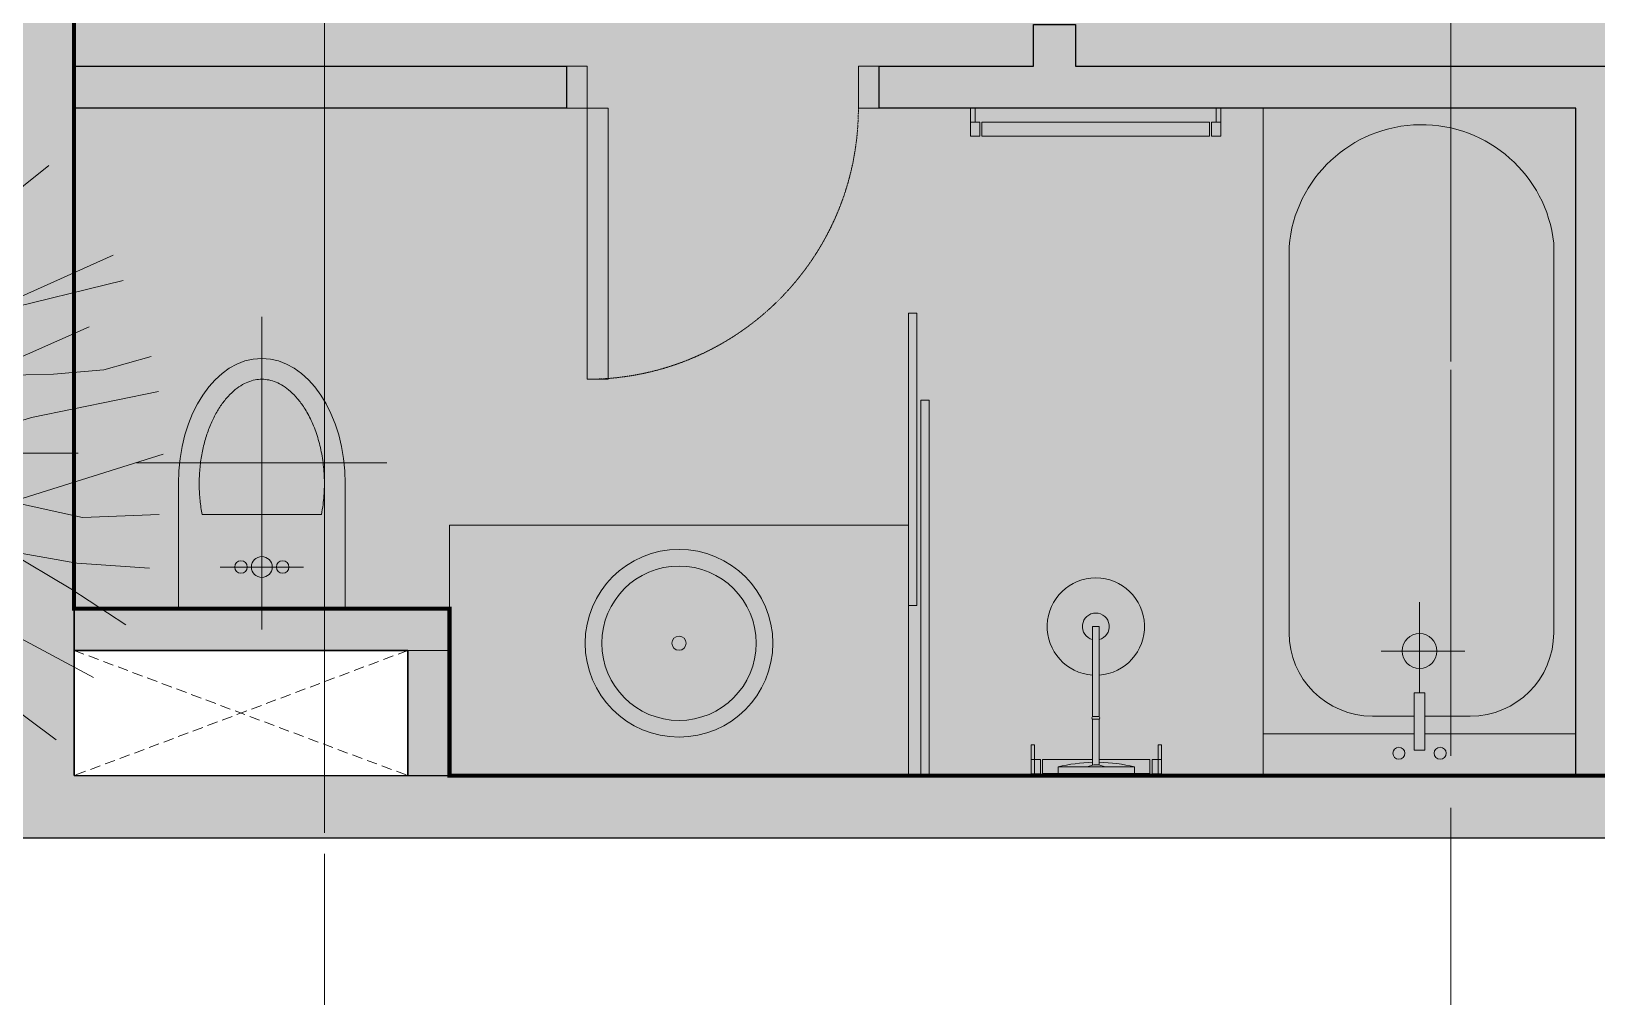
# Model space of a CAD drawing. Header units: millimetres. Extents: x -100356 to 314685, y 446 to 1273965.
# Drawn here: x 45288 to 49040, y 1126934 to 1129247 of the extents above; entities that cross this region are included whole.
import ezdxf
from ezdxf.xclip import XClip

# ---------------------------------------------------------------- set-up
doc = ezdxf.new("R2010")
doc.units = ezdxf.units.MM
doc.header["$XCLIPFRAME"] = 2
for name, pattern in [('CENTER', [2, 1.25, -0.25, 0.25, -0.25]), ('CENTER2', [28.574999999999996, 19.05, -3.174999999999999, 3.174999999999999, -3.174999999999999]), ('Kume - Grid Line', [10.5, 5.999999999999999, -1.25, 2, -1.25]), ('VL2 - tb$0$DASHED2', [0.375, 0.25, -0.125]), ('VL2 - tb$0$HIDDEN', [0.375, 0.25, -0.125])]:
    doc.linetypes.add(name, pattern=pattern)
for name, color, linetype, lineweight in [('@ color hatch', 7, 'Continuous', 13), ('A-_ANOT----_D', 7, 'Continuous', 5), ('A-_LNSP----_E', 7, 'Continuous', 9), ('A.Axis', 251, 'CENTER2', 13), ('A1 - dp$0$FURNITURE', 8, 'Continuous', 5), ('A1 - dp$0$TUONG 2', 2, 'Continuous', 25), ('A3 - dp$0$FURNITURE', 8, 'Continuous', 5), ('Hatch-wall', 251, 'Continuous', 5), ('LGI', 250, 'CENTER', 9), ('net thay', 137, 'Continuous', 15), ('VL2 - tb$0$A.HACH 250', 250, 'Continuous', 5), ('VL2 - tb$0$CUA', 5, 'Continuous', 9), ('VL2 - tb$0$FURNITURE', 8, 'Continuous', 5)]:
    doc.layers.add(name, color=color, linetype=linetype, lineweight=lineweight)
doc.layers.add('@area depoint', color=8, linetype='Continuous', lineweight=35, plot=False)

# ---------------------------------------------------------------- blocks, each defined once
blk = doc.blocks.new('*U213')
for points in [[(0, 100), (50, 100), (50, 0), (0, 0)], [(700, 100), (750, 100), (750, 0), (700, 0)], [(50, 0), (100, 0), (100, -650), (50.00000000000001, -650)]]:
    blk.add_lwpolyline(points, close=True)
at = {"linetype": 'VL2 - tb$0$HIDDEN'}
blk.add_arc((50, 0), 650, 270, 7.016709298534877e-15, dxfattribs=at)
blk = doc.blocks.new('VL2 - tb$0$A$C4168242D')
for points in [[(300.0000201162766, 750.0000037719656), (300.0000201162766, 3.771965566556901e-06)], [(2.011627657338977e-05, 400.0000037719656), (600.0000201162766, 400.0000037719656)], [(100.0000201162766, 350.0000037719656), (100.0000201162766, 50.00000377196557), (500.0000201162766, 50.00000377196557), (500.0000201162766, 350.0000037719656)], [(157.0807895996986, 275.5434867270669), (442.9192506328618, 275.5434867271251)], [(400.0000201162766, 150.0000037719656), (200.0000201162766, 150.0000037719656)]]:
    blk.add_lwpolyline(points)
for centre, radius in [((250.0000201162766, 150.0000037719656), 15), ((300.0000201162766, 150.0000037719656), 25), ((350.0000201162766, 150.0000037719656), 15)]:
    blk.add_circle(centre, radius)
blk.add_ellipse((300.0000201162766, 350.0000037719656), major_axis=(0, 300), ratio=0.6666666666666666, start_param=4.71238898038469, end_param=7.853981633974483)
blk.add_open_spline([(442.9192506328618, 275.5434867271251), (444.4510590256687, 283.42135846155), (445.7425244580591, 291.4294730033143), (448.5769191858635, 313.4566293924508), (449.6286703177029, 327.6489062646942), (450.2066335095515, 356.1180194327535), (449.7328545628188, 370.3944303876124), (447.2794697369609, 398.5900599646702), (445.2998264209673, 412.5088346910052), (439.918355993068, 439.5578986398177), (436.5164580824639, 452.6876547903812), (428.4397531876384, 477.7521967966532), (423.7649021139878, 489.6862528108759), (413.3592425690003, 511.9961925841853), (407.6286139926888, 522.3710056563796), (396.4430827035176, 539.6499297699265), (391.1100955888251, 546.8443262824221), (380.1043636445829, 559.8515476712564), (374.4324381100305, 565.6638064174622), (362.9467978291505, 575.8638141105403), (357.1345239518341, 580.2514437816208), (345.5410264942111, 587.6403380978081), (339.7614641710097, 590.6426564992944), (328.3320825499031, 595.3689902769838), (322.6827746960989, 597.0954785511567), (311.4997304623394, 599.3948770697825), (305.9640102245467, 599.9702257051104), (294.8994408012004, 600.0275454025468), (289.3671065676317, 599.5095938385275), (278.1949355775287, 597.330250136416), (272.5529852041363, 595.6664911185508), (261.1363244926615, 591.0724547459831), (255.3620182348532, 588.1396531271166), (243.771656003948, 580.894110161229), (237.9572430986809, 576.580237038972), (226.4572785552518, 566.5277696662815), (220.7731967293803, 560.7892524322451), (209.7327915265996, 547.9254520335089), (204.3773183272788, 540.8007259117367), (194.1855478621146, 525.2729744441822), (189.3496142675431, 516.8705269528291), (180.363380632909, 498.9478429975352), (176.2131862292008, 489.4280592559662), (168.7337312492309, 469.4674219337394), (165.4044717201759, 459.0268972434569), (159.6699460785749, 437.4460473622967), (157.2646523315998, 426.305966103384), (153.4495194757765, 403.5633864186821), (152.0396548926146, 391.9610828756777), (150.2561348118834, 368.5411044716748), (149.8824663649721, 356.7236008520704), (150.181992988124, 333.1245296592824), (150.8551902636027, 321.3431276871415), (153.2221105265198, 298.1360662156512), (154.9097414871358, 286.7088770202827), (157.0807895997059, 275.5434867270669)], degree=3, knots=[4.428594871176566, 4.428594871176566, 4.428594871176566, 4.428594871176566, 4.521717801991738, 4.521717801991738, 4.681946270422722, 4.681946270422722, 4.842174738853707, 4.842174738853707, 5.002403207284692, 5.002403207284692, 5.162631675715676, 5.162631675715676, 5.322860144146661, 5.322860144146661, 5.483088612577646, 5.483088612577646, 5.615862455912792, 5.615862455912792, 5.748636299247938, 5.748636299247938, 5.881410142583084, 5.881410142583084, 6.01418398591823, 6.01418398591823, 6.146957829253376, 6.146957829253376, 6.279731672588522, 6.279731672588522, 6.412505515923668, 6.412505515923668, 6.545279359258814, 6.545279359258814, 6.67805320259396, 6.67805320259396, 6.810827045929106, 6.810827045929106, 6.943600889264252, 6.943600889264252, 7.076374732599398, 7.076374732599398, 7.209148575934544, 7.209148575934544, 7.341922419269689, 7.341922419269689, 7.474696262604835, 7.474696262604835, 7.607470105939981, 7.607470105939981, 7.740243949275127, 7.740243949275127, 7.873017792610273, 7.873017792610273, 8.00579163594542, 8.00579163594542, 8.137775743182836, 8.137775743182836, 8.137775743182836, 8.137775743182836])
blk = doc.blocks.new('A1 - dp$0$A$C588A0D6B')
for p, q in [((-121.7251131935045, -37.78366544656456), (122.5283977752551, -37.78366544656456)), ((-121.7251131935045, -58.70484054647386), (-121.7251131935045, -37.78366544656456)), ((122.5283977752551, -37.78366544656456), (122.5283977752551, -58.70484054647386)), ((122.5283977752551, -58.70484054647386), (-121.7251131935045, -58.70484054647386)), ((-11.46586165577173, -64.49735840037465), (-11.46586165577173, -211.0898941718042)), ((9.415827855467796, -64.82836886681616), (9.415827855467796, -211.0898941718042)), ((9.415827855467796, -211.0898941718042), (-11.46586165577173, -211.0898941718042)), ((9.415827855467796, -219.6634982507676), (-11.46586165577173, -219.6634982507676)), ((-11.46586165577173, -219.6634982507676), (-11.46586165577173, -507.3952867165208)), ((9.415827855467796, -219.6634982507676), (9.415827855467796, -507.3952867165208)), ((9.415827855467796, -507.3952867165208), (-11.46586165577173, -507.3952867165208))]:
    blk.add_line(p, q)
for points in [[(-177.8687139265239, -36.92510747909546), (-207.6407619630918, -36.92510747909546), (-207.6407619630918, -82.01341933757067), (-177.8687139265239, -82.01341933757067)], [(-207.6407619630918, -36.92510747909546), (-197.0983718046919, -36.92510747909546), (-197.0983718046919, -129.2704258076847), (-207.6407619630918, -129.2704258076847)], [(178.6719985073432, -36.92510747909546), (208.4440465448424, -36.92510747909546), (208.4440465448424, -82.01341933757067), (178.6719985073432, -82.01341933757067)], [(208.4440465448424, -36.92510747909546), (197.9016563855112, -36.92510747909546), (197.9016563855112, -129.2704258076847), (208.4440465448424, -129.2704258076847)]]:
    blk.add_lwpolyline(points, close=True)
blk.add_lwpolyline([(-11.46586165577173, -82.1396761611104), (-171.1410752451047, -82.1396761611104), (-171.1410752451047, -37.78366544656456), (171.9443598249927, -37.78366544656456), (171.9443598249927, -82.1396761611104), (9.415827855467796, -82.1396761611104)])
for centre, radius, start, end in [((0.4016422899439931, 430.9115530773997), 504.6178329296233, 255.9943066316438, 268.6524047929271), ((0, 0), 65.50858893449691, 243.6551848052865, 296.3448151947135), ((0.4016422899439931, 430.9115530773997), 504.6178329296233, 271.0235513243911, 284.0056933683562), ((-8.205132241360843, -215.3766962103546), 5.386002974314049, 127.2582085746535, 232.7417914253465), ((6.15509844198823, -215.3766962103546), 5.386002974314049, 307.2582085746535, 52.74179142534651), ((-1.025016900151968, -507.3952867165208), 155.4941082644509, 93.8500929791058, 86.1499070208942), ((-1.025016900151968, -507.3952867165208), 42.97893407393712, 104.059498057962, 75.94050194203797)]:
    blk.add_arc(centre, radius, start, end)
blk = doc.blocks.new('A1 - dp$0$A$C487079A1')
for points in [[(33.81323180161417, 588.89785186667), (33.81323180161417, 600.0623698802665), (-0.00300209317356348, 600.0623698802665), (-0.00300209317356348, 588.89785186667)], [(67.6294656964019, 577.7333338530734), (67.6294656964019, 600.0623698802665), (33.81323180161417, 600.0623698802665), (33.81323180161417, 577.7333338530734)], [(33.81323180161417, -0.001236500218510628), (33.81323180161417, 11.16328151337802), (-0.00300209317356348, 11.16328151337802), (-0.00300209317356348, -0.001236500218510628)], [(67.62946569453925, 22.32779952697456), (67.62946569453925, -0.001236500218510628), (33.8132317988202, -0.001236500218510628), (33.81323179975152, 22.32779952790588)]]:
    blk.add_lwpolyline(points, close=True)
blk.add_lwpolyline([(33.71853918302804, 147.12993873097), (33.71853918209672, 27.37352853920311), (66.98554721847177, 27.37352853920311), (66.98554722033441, 572.6876048408449), (33.71853918395936, 572.6876048417762), (33.71853918302804, 147.12993873097)])
blk = doc.blocks.new('VL2 - tb$0$A$C722D3D91')
at = {"ltscale": 0.07}
for radius in [225, 185, 17]:
    blk.add_circle((0, 0), radius, dxfattribs=at)
blk = doc.blocks.new('tam nam1500 plus 100')
for p, q in [((-1276.129949007969, 321.7464480256895), (-342.6177901517076, 321.7464480256895)), ((-142.6177901517076, 12.93883816851303), (-142.6177901517076, 121.7464480256895)), ((-298.6503124901792, -91.82371533685364), (-298.6503124901792, 108.5189363074023)), ((-198.5456606487569, -2.328306436538696e-10), (-415.4390729721054, -2.328306436538696e-10)), ((-142.6177901517076, -112.705354558304), (-142.6177901517076, -12.93883816897869)), ((-1267.787894687324, -312.705354558304), (-342.6177901517076, -312.705354558304))]:
    blk.add_line(p, q)
for points in [[(-100, -12.93883816897869), (-100, -375), (-1599.99973665108, -375), (-1599.99973665108, 375), (-100, 375), (-100, 12.93883816851303)], [(-100, -12.93883816897869), (-100, -375), (0, -375), (0, 375), (-100, 375), (-100, 12.93883816851303)]]:
    blk.add_lwpolyline(points)
blk.add_lwpolyline([(-198.5456606487569, 12.93883816851303), (-61.37330858714995, 12.93883816851303), (-61.37330858714995, -12.93883816897869), (-198.5456606487569, -12.93883816897869)], close=True)
for centre, radius in [((-298.6503124901792, -2.328306436538696e-10), 41.7380524259011), ((-53.52982538187644, 49.36408932157792), 14.45520506054163), ((-53.52982538187644, -49.36408932204358), 14.45520506054163)]:
    blk.add_circle(centre, radius)
for centre, radius, start, end in [((-1241.348679434188, 4.923023807583377), 318.7268718613244, 96.26491423273221, 265.2416997032707), ((-342.6177901517076, 121.7464480256895), 200, 0, 90), ((-342.6177901517076, -112.705354558304), 200, 270, 0)]:
    blk.add_arc(centre, radius, start, end)
blk = doc.blocks.new('VL2 - tb')
at = {"layer": '@ color hatch', "ltscale": 0.5}
h = blk.add_hatch(color=181, dxfattribs=at)
h.dxf.hatch_style = 1
h.paths.add_polyline_path([(9100.001540497877, 9624.998991703149), (9100.001540497877, 8324.986865752377), (8999.999637712492, 8324.986525425978), (9000.0041954341, 6500.065177052049), (6400.000052928226, 6500.06517671363), (6400.000052968739, 8324.98686574673), (3100.000106230378, 8324.98686574673), (3100.000106230611, 9624.999367163575), (100.0000754365465, 9624.999135101098), (100.000596036145, 1074.999707108364), (499.9484911726904, 1074.999738705403), (499.9483490223065, 174.995190483809), (11349.99997263454, 174.9932980028098), (11349.99997263454, 574.9932980099111), (11800.00016349636, 574.9953756167088), (12250.00016349618, 574.9954839816783), (12249.99750251259, 9624.998991717934)])
h.paths.add_polyline_path([(8800.199474684661, 6900.06517607026), (6600.199736109935, 6900.06517607026), (6600.000134324422, 6600.065176882839), (8799.999872899149, 6600.065176882839)], flags=17)
h.paths.add_polyline_path([(3300.000106230378, 8524.986865752377), (6400.00005316094, 8524.986865827988), (6400.00005316094, 9825.062676458445), (3300.000106230378, 9825.062676382833)])
at = {"layer": 'Hatch-wall', "ltscale": 0.5}
h = blk.add_hatch(color=256, dxfattribs=at)
h.dxf.hatch_style = 1
h.paths.add_polyline_path([(9499.999306179001, 174.9951588867698), (10120.01588626078, 174.9951588867698)], flags=16)
h.paths.add_polyline_path([(9000.064162335068, 6600.067872642248), (8750.200674940366, 6600.065176882839), (8750.200674940366, 6400.053248359647), (8900.066403349629, 6400.060657408438), (8900.099719039921, 5950.071981137269), (9849.99992144329, 5950.066592331976), (9849.999830258312, 3074.994076127477), (9749.999830258428, 3074.994076127477), (9749.999830258428, 2974.994076127477), (9849.999830258312, 2974.994076127477), (9849.999830258312, 2874.99515888677), (9949.999830258312, 2874.99515888677), (9949.999830258312, 2974.994076127477), (10549.99982985784, 2974.994076127477), (10549.99982985784, 3074.994076128176), (9949.999830258312, 3074.994076127477), (9949.999829871347, 5950.065176069562), (10549.99982985784, 5950.065176069562), (10549.99982985784, 6050.063903522154), (8999.999872931163, 6050.067190937989)], flags=16)
h.paths.add_polyline_path([(6400.000052915188, 6050.067190937989), (6400.000053315423, 2974.994076127477), (8849.999830258428, 2974.994076127477), (8849.999830258428, 3074.994076127477), (6500.00005331554, 3074.994076127477), (6499.993228823296, 6400.065566801059), (6650.193758941896, 6400.065562521049), (6650.193758941896, 6600.065562521049), (6599.993218647258, 6600.06479103223), (6600.000053406344, 9824.999032358872), (6400.000053406577, 9824.999032358872), (6400.000052915188, 8524.986865752377), (6400.000052915188, 8324.986865752377)], flags=17)
h.paths.add_polyline_path([(3100.000106230378, 9624.999367163575), (2700.000075436546, 9624.999367163575), (2700.000075436546, 9824.999171773146), (3300.000106230378, 9824.999171773146), (3300.000106230378, 8524.986865752377), (4000.000052915304, 8524.986865752435), (4000.000052915304, 8324.986865752435), (3200.000101085869, 8324.986865752377), (3200.000101085869, 5625.000498386624), (3100.000106230378, 5625.000498386624)], flags=17)
h.paths.add_polyline_path([(100.0007700452115, 1874.993616260879), (100.0005489764153, 1874.993616261054), (100.0005489764153, 1374.993616261054), (100.0007700452115, 1374.993616260879)], flags=16)
edge = h.paths.add_edge_path()
edge.add_line((12249.99982943246, 9624.998991718516), (12249.99982945551, 6050.06517607026))
edge.add_line((12249.99982945551, 6050.06517607026), (11649.99982985784, 6050.06517607026))
edge.add_line((11649.99982985784, 6050.06517607026), (11649.99982985784, 5950.065176069562))
edge.add_line((11649.99982985784, 5950.065176069562), (12249.99982939911, 5950.065176069562))
edge.add_line((12249.99982939911, 5950.065176069562), (12249.99982991628, 3074.994076128176))
edge.add_line((12249.99982991628, 3074.994076128176), (11649.99982985784, 3074.994076128176))
edge.add_line((11649.99982985784, 3074.994076128176), (11649.99982985784, 2974.994076127477))
edge.add_line((11649.99982985784, 2974.994076127477), (12249.99982945598, 2974.994076127477))
edge.add_line((12249.99982945598, 2974.994076127477), (12249.99982945598, 1874.994076127477))
edge.add_line((12249.99982945598, 1874.994076127477), (11070.01588626078, 1874.994076127827))
edge.add_line((11070.01588626078, 1874.994076127827), (11070.01588626078, 1774.994076127128))
edge.add_line((11070.01588626078, 1774.994076127128), (12249.99999267352, 1774.994076126779))
edge.add_line((12249.99999267352, 1774.994076126779), (12250.00016349636, 174.9951588867698))
edge.add_line((12250.00016349636, 174.9951588867698), (10220.01588626078, 174.9951588867698))
edge.add_line((10220.01588626078, 174.9951588867698), (9399.999306179001, 174.9951588867698))
edge.add_line((9399.999306179001, 174.9951588867698), (8649.999306179001, 174.996141804033))
edge.add_line((8649.999306179001, 174.996141804033), (8649.999306179001, 1774.995158870413))
edge.add_line((8649.999306179001, 1774.995158870413), (10320.01588626078, 1774.995158889855))
edge.add_line((10320.01588626078, 1774.995158889855), (10320.01588626078, 1874.995158887119))
edge.add_line((10320.01588626078, 1874.995158887119), (9949.999830258312, 1874.99515888677))
edge.add_line((9949.999830258312, 1874.99515888677), (9949.999830258312, 1974.99515888677))
edge.add_line((9949.999830258312, 1974.99515888677), (9849.999830258312, 1974.99515888677))
edge.add_line((9849.999830258312, 1974.99515888677), (9849.999830258312, 1874.99515888677))
edge.add_line((9849.999830258312, 1874.99515888677), (7349.999972007237, 1874.99515888677))
edge.add_line((7349.999972007237, 1874.99515888677), (7349.999972007237, 1774.99515888677))
edge.add_line((7349.999972007237, 1774.99515888677), (8549.999306179001, 1774.99515888677))
edge.add_line((8549.999306179001, 1774.99515888677), (8549.999306179001, 174.996141804033))
edge.add_line((8549.999306179001, 174.996141804033), (6500.000053315423, 174.996141804033))
edge.add_line((6500.000053315423, 174.996141804033), (6500.000053315423, 1774.99515888677))
edge.add_line((6500.000053315423, 1774.99515888677), (6599.999972007237, 1774.99515888677))
edge.add_line((6599.999972007237, 1774.99515888677), (6599.999972007237, 1874.99515888677))
edge.add_line((6599.999972007237, 1874.99515888677), (6500.000053315423, 1874.99515888677))
edge.add_line((6500.000053315423, 1874.99515888677), (6400.000053315423, 1874.99515888677))
edge.add_line((6400.000053315423, 1874.99515888677), (6400.000053315423, 174.996141804033))
edge.add_line((6400.000053315423, 174.996141804033), (6300.000053315423, 174.996141804033))
edge.add_line((6300.000053315423, 174.996141804033), (6300.000053315423, 24.9995016133762))
edge.add_line((6300.000053315423, 24.9995016133762), (12449.99983046495, 24.99950162059395))
edge.add_line((12449.99983046495, 24.99950162059395), (12449.99982870213, 9824.999199145997))
edge.add_line((12449.99982870213, 9824.999199145997), (11599.99987290602, 9824.998991711414))
edge.add_line((11599.99987290602, 9824.998991711414), (11599.99987290602, 9624.998808688018))
edge.add_line((11599.99987290602, 9624.998808688018), (12249.99964944855, 9624.998991718516))
edge.add_line((8750.200674940366, 6600.065176882839), (8800.199474674126, 6600.066524762544))
edge.add_line((8800.199474674126, 6600.066524762544), (8799.999872906134, 9824.998991711414))
edge.add_line((8799.999872906134, 9824.998991711414), (9499.999872906017, 9824.998991711414))
edge.add_line((9499.999872906017, 9824.998991711414), (9499.999872906017, 9624.999004078447))
edge.add_line((9499.999872906017, 9624.999004078447), (9100.001540497877, 9624.999004078447))
edge.add_line((9100.001540497877, 9624.999004078447), (9100.001540497877, 8324.986525442277))
edge.add_line((9100.001540497877, 8324.986525442277), (9000.004431456793, 8324.986525442277))
edge.add_line((9000.004431456793, 8324.986525442277), (9000.00928074692, 6900.065515734721))
h.paths.add_polyline_path([(4500.000053315423, 174.9961038297624), (4600.000053315482, 174.9961038297624), (4600.000053315423, 174.9934975972283), (4700.000038546626, 174.9930229427991), (4700.000038546626, 24.99737040087348), (-99.99916103651049, 24.99954906338826), (-99.9999511319329, 9824.999361203809), (600.0000754365465, 9824.999354796542), (600.0000754365465, 9624.999354796542), (100.0000754365465, 9624.999354796542), (100.0003307052539, 6324.999359591107), (2200.000479795737, 6324.999367163575), (2200.00047979597, 6124.999334914843), (2100.000479795737, 6124.999334914843), (2100.000479795737, 6224.999334914843), (100.000342738349, 6224.999367163575), (100.0006495681591, 4624.999367163284), (2100.000649568392, 4624.999367163284), (2100.00047979597, 5374.999334914843), (2200.00047979597, 5374.999334914843), (2200.000649568392, 4624.999367163284), (3100.000270858291, 4624.999367163284), (3100.000101085869, 4725.000498386624), (3200.000270858291, 4725.000498386624), (3200.000270858291, 4524.999367163284), (100.0006523800548, 4524.99930156552), (100.0006523800548, 1974.993616260879), (849.9990864486899, 1974.993616260879), (849.9990864486899, 1874.993616260879), (100.0005489765317, 1874.993580966024), (100.0005489762989, 1274.993580966024), (100.0007381864707, 1274.993616260879), (100.0008268705569, 174.9951588867698), (1699.999241048703, 174.9951588867698), (1700.000023749657, 1874.993616260879), (1599.99908644869, 1874.993616260879), (1599.99908644869, 1974.993616260879), (1800.000053315423, 1974.993616260879), (1800.000053315423, 174.9968201786978), (4500.000053315423, 174.9936162608792)])
h = blk.add_hatch(color=256, dxfattribs=at)
h.dxf.hatch_style = 1
h.paths.add_polyline_path([(12449.99982870213, 9824.999199145997), (11599.99987290602, 9824.998991711414), (11599.99987290602, 9624.998808688018), (12249.99982943246, 9624.998991718574), (12249.99982945551, 6050.06517607026), (11649.99982985784, 6050.06517607026), (11649.99982985784, 5950.065176069562), (12249.99982939911, 5950.065176069562), (12249.99982991628, 3074.994076128176), (11649.99982985784, 3074.994076128176), (11649.99982985784, 2974.994076127477), (12249.99982945598, 2974.994076127477), (12249.99982945598, 1874.994076127477), (11070.01588626078, 1874.994076127827), (11070.01588626078, 1774.994076127128), (12249.99999267352, 1774.994076126779), (12250.00016349636, 174.9951588867698), (10220.01588626078, 174.9951588867698), (9399.999306179001, 174.9951588867698), (8649.999306179001, 174.996141804033), (8649.999306179001, 1774.995158870413), (10320.01588626078, 1774.995158889855), (10320.01588626078, 1874.995158887119), (9949.999830258312, 1874.99515888677), (9949.999830258312, 1974.99515888677), (9849.999830258312, 1974.99515888677), (9849.999830258312, 1874.99515888677), (7349.999972007237, 1874.99515888677), (7349.999972007237, 1774.99515888677), (8549.999306179001, 1774.99515888677), (8549.999306179001, 174.996141804033), (6500.000053315423, 174.996141804033), (6500.000053315423, 1774.99515888677), (6599.999972007237, 1774.99515888677), (6599.999972007237, 1874.99515888677), (6500.000053315423, 1874.99515888677), (6400.000053315423, 1874.99515888677), (6400.000053315423, 174.996141804033), (6000.000053315307, 174.996141804033), (6000.000053315307, 24.9995016133762), (12449.99983046495, 24.99950162059395)])
h.paths.add_polyline_path([(10120.01588626078, 174.9951588867698), (9499.999306179001, 174.9951588867698)], flags=16)
h = blk.add_hatch(color=256, dxfattribs=at)
h.dxf.hatch_style = 1
h.paths.add_polyline_path([(11349.99978177645, 174.9951108428068), (11349.99978177645, 574.9953756167088), (12250.00016349636, 574.9953756167088), (12250.00016349636, 474.995509746368), (11449.99951859028, 474.9953756167088), (11450.00006806647, 174.9951215192559)])
at = {"layer": '@area depoint', "color": 250, "ltscale": 10, "const_width": 10}
blk.add_lwpolyline([(9100.001540497877, 9624.998991703149), (9100.001540497877, 8324.986865752377), (8999.999637712492, 8324.986525425978), (9000.0041954341, 6500.065177052049), (6400.000052928226, 6500.06517671363), (6400.000052968739, 8324.98686574673), (3100.000106230378, 8324.98686574673), (3100.000106230611, 9624.999367163575), (100.0000754365465, 9624.999135101098), (100.000596036145, 1074.999707108364), (499.9484911726904, 1074.999707108364), (499.9483490223065, 174.9951588867698), (700.0003996376181, 174.9951588867698), (700.0003996376181, 174.9951588867698), (11349.99997263454, 174.9932980028098), (11349.99997263454, 574.9932980099111), (11800.00016349636, 574.9953756167088), (11800.00016349636, 574.9953756167088), (12250.00016349618, 574.9954839816783), (12249.99750251259, 9624.998991717934)], close=True, dxfattribs=at)
at = {"layer": 'A1 - dp$0$FURNITURE'}
blk.add_lwpolyline([(11349.99978177645, 174.9951588867698), (11349.99978177645, 774.9951588867698), (10249.99978177645, 774.9951588867698), (10249.99978177645, 774.9951588867698), (10249.99978177645, 174.9951588867698)], close=True, dxfattribs=at)
at = {"layer": 'A1 - dp$0$TUONG 2', "ltscale": 0.5}
for points in [[(12249.99982939911, 5950.065176069562), (12249.99982991628, 3074.994076128176), (11649.99982985784, 3074.994076128176), (11649.99982985784, 2974.994076127477), (12249.99982945598, 2974.994076127477), (12249.99982945598, 1874.994076127477), (11070.01588626078, 1874.994076127827), (11070.01588626078, 1774.994076127128), (12249.99999267352, 1774.994076126779), (12250.00016349636, 174.9951588867698), (10220.01588626078, 174.9951588867698), (10220.01582009572, 174.9935527358903), (9399.999240013945, 174.9935527358903), (9399.999306179001, 174.9951588867698), (8649.999306179001, 174.996141804033), (8649.999306179001, 1774.995158870413), (10320.01588626078, 1774.995158889855), (10320.01588626078, 1874.995158887119), (9949.999830258312, 1874.99515888677), (9949.999830258312, 1974.99515888677), (9849.999830258312, 1974.99515888677), (9849.999830258312, 1874.99515888677), (7349.999972007237, 1874.99515888677)], [(6000.000053315307, 25.00076619605534), (12449.99983046495, 24.99950162059395)], [(12250.00016349636, 174.9953756167088), (12250.00016349636, 574.9953756167088), (11350.00016349636, 574.9953756167088), (11349.99978177645, 174.9951108428068)], [(8649.999306179001, 174.9951588867698), (9399.999306179001, 174.9951588867698)]]:
    blk.add_lwpolyline(points, dxfattribs=at)
for points in [[(11349.99978177645, 174.9951108428068), (11349.99978177645, 574.9953756167088), (12250.00016349636, 574.9953756167088), (12250.00016349636, 474.995509746368), (11449.99951859028, 474.9953756167088), (11450.00006806647, 174.9951215192559)], [(11450.00006806647, 474.9953756167088), (12249.99980583612, 474.9953756167088), (12249.99980583612, 174.9953756166506), (11450.00006806647, 174.9953756166506)]]:
    blk.add_lwpolyline(points, close=True, dxfattribs=at)
at = {"layer": 'A3 - dp$0$FURNITURE', "ltscale": 0.5}
blk.add_lwpolyline([(11349.99978177645, 174.9951108428068), (12249.99980583612, 174.9952069307328), (12249.99980583612, 474.9952549746959), (11349.99978177645, 474.9951588867698)], close=True, dxfattribs=at)
at = {"layer": 'VL2 - tb$0$A.HACH 250', "linetype": 'VL2 - tb$0$DASHED2', "ltscale": 100}
for points in [[(12249.99980583612, 474.9953756237519), (11450.00006806647, 174.9953756166506)], [(11450.00006806647, 474.995169563219), (12249.99980583612, 174.9953756166506)]]:
    blk.add_lwpolyline(points, dxfattribs=at)
at = {"layer": 'VL2 - tb$0$CUA', "elevation": 5.045946181688111e-07}
blk.add_lwpolyline([(10250.0397494291, 1283.103369435878), (10250.0397494291, 583.1123769467231), (10230.0397494291, 583.1123769467231), (10230.0397494291, 1283.103369435878)], close=True, dxfattribs=at)
at = {"layer": 'VL2 - tb$0$CUA'}
blk.add_lwpolyline([(10200.0397494291, 1074.91385885491), (10199.99679261702, 174.9935527358903), (10219.99679261702, 174.9935527358903), (10220.0397494291, 1074.91385885491)], close=True, dxfattribs=at)
at = {"layer": 'VL2 - tb$0$FURNITURE'}
blk.add_lwpolyline([(11649.99982985784, 2974.994076127477), (12249.999306179, 2974.994076127477), (12249.999306179, 1874.994076127477), (11649.99982985784, 1874.994076127477)], close=True, dxfattribs=at)
at = {"layer": 'A1 - dp$0$FURNITURE'}
for name, p, xscale, rotation in [('tam nam1500 plus 100', (9024.999306179001, 174.9951588867698), -1, 90), ('A1 - dp$0$A$C487079A1', (10101.26140445308, 1774.983092001174), -0.9999999999999983, 89.9999303536725), ('VL2 - tb$0$A$C722D3D91', (10799.99978177645, 492.3437331968453), -1, 90)]:
    blk.add_blockref(name, p, dxfattribs=dict(at, xscale=xscale, rotation=rotation))
at = {"layer": 'A1 - dp$0$FURNITURE', "xscale": -1}
blk.add_blockref('VL2 - tb$0$A$C4168242D', (12099.99981392268, 524.9951978205354), dxfattribs=at)
at = {"layer": 'A1 - dp$0$FURNITURE', "extrusion": (-5.650414019218072e-18, 5.27554768536662e-19, -1), "xscale": -0.7499999999999996, "yscale": 0.7499999999999996, "zscale": -0.7499999999999996, "rotation": 179.9999303536723}
blk.add_blockref('A1 - dp$0$A$C588A0D6B', (-9800.122495374526, 151.7558655345347), dxfattribs=at)
at = {"layer": 'VL2 - tb$0$CUA', "xscale": -1}
blk.add_blockref('*U213', (11070.01588626078, 1774.994076127477), dxfattribs=at)
blk = doc.blocks.new('grid tower')
at = {"layer": 'A.Axis', "linetype": 'Kume - Grid Line', "lineweight": 9, "ltscale": 100}
for p, q in [((28649.7983446666, 38386.77397704025), (28649.79834466649, -18372.69118757348)), ((25949.79834466637, -18372.69118757348), (25949.79834466637, 9799.935041541816)), ((48341.18399926648, -1500.06496995769), (-14918.79991812457, -1500.064969957515))]:
    blk.add_line(p, q, dxfattribs=at)
blk = doc.blocks.new('X-GRID')
at = {"layer": 'LGI', "ltscale": 1500}
for p, q in [((-13749.99999999977, 49486.83894699792), (-13749.99999999988, -7272.626217615829)), ((-16450, -7272.626217615829), (-16450, 20900.00001149945)), ((5008.778208642092, 9599.999999999978), (-57318.59826279094, 9600.000000000144))]:
    blk.add_line(p, q, dxfattribs=at)
blk = doc.blocks.new('f23 grid column')
at = {"rotation": 180}
blk.add_blockref('X-GRID', (-36705.0097984586, 11038.47167832364, -2.200699189112951e-06), dxfattribs=at)
blk = doc.blocks.new('110_植栽_中_高木 - 落葉1_φ4000_H5500-1445069-IDEA-4th Storey - Detail')
at = {"color": 139}
for p, q in [((-305.9823082759976, 1976.467862185324), (-180.7300701140193, 1367.584047282347)), ((224.3444087506505, 1271.989784197533), (-5.024473547935486, 2000.006284463801)), ((298.361235499382, 1613.364448597305), (285.0053920748178, 1979.601553272223)), ((-472.3833775519161, 1941.199493805179), (-408.4149558542995, 1714.849030846497)), ((518.1939491034718, 1585.750262425165), (540.9555240870686, 1934.037540279562)), ((-670.4398627280025, 1128.675911665079), (-837.7422901390819, 1807.726393850171)), ((640.9155051709386, 1556.773319429369), (813.1387722492218, 1820.02837959968)), ((-667.1264414931647, 1110.7801860295), (-958.0581679343013, 1759.767871280201)), ((-408.4149558542995, 1714.849030846497), (-388.7322772740154, 1473.737182348501)), ((879.2419983148575, 1317.288074884564), (1065.41289567959, 1665.346866565058)), ((-378.8910514115123, 1109.608196430025), (-614.5516459941864, 1644.93996847677)), ((-9.841452479362488, 1257.227945313207), (-9.841452479246072, 1591.832800116739)), ((224.3444087506505, 1271.989784197533), (298.361235499382, 1613.364448597305)), ((458.851465582964, 1251.692142394953), (518.1939491034718, 1585.750262425165)), ((458.851465582964, 1251.692142394953), (640.9155051709386, 1556.773319429485)), ((-1146.513700246694, 1148.973553468008), (-1389.116375565529, 1451.320603289409)), ((-388.7322772740154, 1473.737182348501), (-378.8910514115123, 1109.608196430025)), ((1363.799518465996, 1486.910044963588), (1020.801876902697, 1023.786250739591)), ((-180.7300701140193, 1367.584047282347), (29.52367794525344, 691.3524679344846)), ((-933.7781118154526, 1323.716515256441), (-819.2167762516765, 977.9643459039507)), ((348.0515382289886, 889.6186253511114), (879.2419983148575, 1317.288074884564)), ((879.2419983148575, 1317.288074884564), (624.9232863188954, 696.2730808960041)), ((29.52367794525344, 691.3524679344846), (-9.841452479362488, 1257.227945313207)), ((242.3422285318375, 956.4526446290547), (224.3444087506505, 1271.989784197533)), ((242.3422285318375, 956.4526446289383), (458.851465582964, 1251.692142394953)), ((1602.036249280092, 1226.910912772873), (1073.576743006823, 790.08796256606)), ((-989.0527254343033, 932.4647697778419), (-1146.513700246694, 1148.973553468008)), ((-546.19302546978, 457.6210855334066), (-670.4398627280025, 1128.675911665079)), ((-1482.348481655121, 672.2847526994301), (-1684.951815665932, 1077.4914209001)), ((-1182.188370943069, 861.7301651008893), (-1639.809683084371, 1058.556496944861)), ((-378.8910514115123, 1109.608196430025), (0, 0)), ((-1182.188370942953, 861.7301651008893), (-1319.17535233486, 1007.617680509924)), ((-819.2167762516765, 977.9643459039507), (-743.019583940506, 713.4952262614388)), ((1020.801876902697, 1023.786250739591), (624.9232863188954, 696.2730808960041)), ((-743.019583940506, 713.4952262614388), (-989.0527254343033, 932.4647697778419)), ((29.52367794525344, 691.3524679344846), (242.3422285318375, 956.4526446290547)), ((-743.019583940506, 713.4952262614388), (-1182.188370943069, 861.7301651008893)), ((9.841127851861529, 496.9865918717114), (348.0515382289886, 889.6186253511114)), ((1796.167954056873, 879.676681542187), (1056.991548180697, 580.0629274089588)), ((-1850.213004051009, 759.4486308300402), (-1577.798580765724, 577.8388139770832)), ((1073.576743006823, 790.08796256606), (383.8109844924184, 396.1129701685859)), ((-546.1930254929466, 457.6210855635582), (-743.019583940506, 713.4952262614388)), ((-9.841452479246072, 302.620417208178), (29.52367794525344, 691.3524679344846)), ((624.9232863188954, 696.2730808960041), (383.8109844924184, 396.1129701685859)), ((-1398.697381257894, 529.5860701234778), (-1482.348481655121, 672.2847526994301)), ((1064.092299819109, 582.4828861327842), (1374.093636631966, 607.0859509406146)), ((1374.093636631966, 607.0859509406146), (1887.311337692081, 661.8959871827392)), ((-1570.001263380051, 577.5912872886984), (-1397.904682866763, 528.9194824814331)), ((-1182.188370943069, 347.5215771641815), (-1398.697381257894, 529.5860701234778)), ((383.8109844924184, 396.1129701685859), (1064.092299819109, 582.4828861327842)), ((1854.660355448723, 598.603855076246), (1187.997541427729, 159.1331399901537)), ((-295.2394976615906, 132.8579099982744), (-546.19302546978, 457.6210855334066)), ((-1522.053621053696, 376.0710152747342), (-1182.188370943069, 347.5215771641815)), ((383.8109844924184, 396.1129701685859), (0, 0)), ((-1974.46955415071, 318.6226027156226), (-1450.808549284935, 187.0893754049903)), ((-644.6061913967133, 125.4765372104011), (-1182.188370943069, 347.5215771641815)), ((0, 0), (-9.841452479246072, 302.620417208178)), ((-1450.808549284935, 187.0893754049903), (-1104.362081289291, 100.5647440605098)), ((772.5430352689, 63.96819517272525), (1205.561055898783, 162.3813610948855)), ((1205.561055898783, 162.3813610948855), (1515.562392592663, 167.3019740562886)), ((1515.562392592779, 167.3019740562886), (1938.739187479019, 182.0640396137023)), ((-1999.744347467902, 32.75557967426721), (-1462.213817477226, 119.0018555892166)), ((-1453.446340680006, 120.6552069316385), (-1277.585276153754, 143.8270499592181)), ((-644.6061913967133, 125.4765372104011), (-1244.926412820816, -51.66711611463688)), ((-1104.362081289291, 100.5647440605098), (-944.7665956824785, 36.90462391963229)), ((-295.2394976615906, 132.8579099982744), (-644.6061913967133, 125.4765372104011)), ((0, 0), (-295.2394976615906, 132.8579099982744)), ((1537.764085888863, 78.406571983709), (772.5430352689, 63.96819517272525)), ((-423.1765680311946, -351.8274535147939), (0, 0)), ((0, 0), (-4.920839548110962, -526.510573686217)), ((0, 0), (772.5430352689, 63.96819517272525)), ((305.080270409584, -250.9537544391351), (0, 0)), ((772.5430352689, 63.96819517272525), (1241.235726595041, -49.82199959037825)), ((-1244.926412820816, -51.66711611463688), (-1563.964513659477, -80.1367654025089)), ((1534.199429512024, -56.9710327667417), (1241.235726595041, -49.82199959037825)), ((1241.235726595041, -49.82199959037825), (1511.872159600258, -167.9178440313553)), ((1984.387460947153, -87.80578596307896), (1545.460080504417, -57.6451576492982)), ((-1975.019242827431, -315.1973567311652), (-1570.586985945702, -88.12879469129257)), ((1511.872159600258, -167.9178440313553), (1971.205064989743, -338.2321318099275)), ((305.080270409584, -250.9537544391351), (268.1756732463837, -431.7880941579351)), ((1922.717954516411, -449.3434485273901), (302.8051798002562, -262.1018102309899)), ((743.0189040900441, -452.7006992447423), (305.080270409584, -250.9537544391351)), ((-846.3533629179001, -415.7958753603743), (-423.1765680311946, -351.8274535147939)), ((-806.9880057573318, -637.2254986847984), (-423.176568031311, -351.8274535147939)), ((-423.176568031311, -351.8274535147939), (-610.1616739033489, -834.0518305287696)), ((-1938.146543976152, -493.5973635487026), (-1559.848588943365, -440.3991668408271)), ((-1559.848588943365, -440.3991668408271), (-1235.085186838987, -474.8436842444353)), ((-1422.670295715332, -653.0823938259855), (-1040.719432005193, -445.3198036698159)), ((-1235.085186838987, -474.8436842444353), (-846.3533629179001, -415.7958753603743)), ((268.1756732463837, -431.7880941579351), (248.4932214021683, -869.7267278456129)), ((268.1756732463837, -431.7880941579351), (508.0575951337814, -651.3723742855946)), ((1389.152416825411, -631.5983466317412), (743.0189040900441, -452.7006992447423)), ((934.9246230125427, -541.2726392436307), (743.0189040900441, -452.7006992447423)), ((-4.920839548110962, -526.510573686217), (-216.5094636677532, -959.5285944119096)), ((-4.920839548110962, -526.510573686217), (44.28597009193618, -719.6464458090486)), ((1284.291316747665, -816.8294584905962), (934.9246230125427, -541.2726392436307)), ((-1092.386277675512, -755.3211164530367), (-806.9880057573318, -637.2254986847984)), ((364.6553201675415, -1191.166653582011), (258.3344473132165, -650.7574112483999)), ((931.2343899012776, -773.1584517749725), (508.0575951338978, -651.3723742855946)), ((508.0575951337814, -651.3723742855946), (685.201475143549, -1069.62832945399)), ((1865.403635564842, -721.3318651296431), (1389.152416825411, -631.5983466317412)), ((-1244.24843454361, -894.5838928524172), (-1076.959154009819, -745.2117366172606)), ((44.28597009193618, -719.6464458090486), (39.36535716068465, -1125.600868573412)), ((1097.032387258369, -1672.294927498093), (761.7112517039059, -724.371376727242)), ((-1682.86504650116, -957.0682879311498), (-1092.386277675629, -755.3211164530367)), ((1191.094798445702, -1134.804010587977), (931.2343899012776, -773.1584517749725)), ((1639.81895647163, -1145.008372557117), (1284.291316747782, -816.8294584905962)), ((-1566.533454947756, -1243.391860098112), (-1244.24843454361, -894.5838928525336)), ((-610.1616739033489, -834.0518305287696), (-905.4011716875248, -1094.846810894087)), ((-702.7137614487438, -1094.501361556584), (-607.6612464188365, -832.3146102534374)), ((248.4932214021683, -869.7267278456129), (164.8418943883153, -1100.99757709296)), ((-216.5094636677532, -959.5285944119096), (-457.6210854053497, -1296.593755696551)), ((-206.9887529610423, -1384.996144447359), (-216.5094636677532, -959.5285944119096)), ((-905.4011716964887, -1094.846810902003), (-1342.336628835881, -1482.626978749176)), ((-867.0234279631404, -1310.048825937207), (-702.7137614487438, -1094.501361556584)), ((164.8418943883153, -1100.99757709296), (51.66688954841811, -1342.1098789362)), ((174.7493087053299, -1572.893835027469), (164.8418943883153, -1100.99757709296)), ((1277.647537231445, -1483.431977648404), (902.3350493051112, -1121.902565224096)), ((364.6553201675415, -1191.166653582011), (364.6553201676579, -1966.613957091235)), ((551.640426158905, -1405.215130791184), (364.6553201675415, -1191.166653582011)), ((1437.54405864724, -1390.509785178583), (1191.094798445702, -1134.804010587977)), ((-1023.995621692622, -1717.988169337506), (-863.7940207718639, -1307.639067488839)), ((-682.3965194456978, -1879.996109963395), (-457.6210854053497, -1296.593755696551)), ((-457.6210854053497, -1296.593755696551), (-644.6061913967133, -1458.975343464059)), ((51.66688954853453, -1342.109878936084), (-169.7627338171005, -1794.81046484469)), ((-321.1341239243047, -1974.06262759841), (-206.9887529610423, -1384.996144447359)), ((658.8646988865221, -1888.371703820652), (551.640426158905, -1405.215130791184)), ((854.572331060539, -1808.246806775918), (551.640426158905, -1405.215130791184)), ((-644.6061913967133, -1458.975343464059), (-865.7228582014795, -1802.934917299193)), ((76.22358119627461, -1998.559568514), (174.7493087053299, -1572.893835027469))]:
    blk.add_line(p, q, dxfattribs=at)
blk = doc.blocks.new('*U715')
at = {"layer": 'A-_LNSP----_E', "xscale": 0.5, "yscale": 0.5, "zscale": 0.5}
blk.add_blockref('110_植栽_中_高木 - 落葉1_φ4000_H5500-1445069-IDEA-4th Storey - Detail', (3.839221630245447, -0.361678987450432), dxfattribs=at)
blk = doc.blocks.new('*U716')
at = {"layer": 'net thay', "color": 0, "linetype": 'ByBlock', "lineweight": -2}
blk.add_blockref('*U715', (7500, 0), dxfattribs=at)

msp = doc.modelspace()

# ---------------------------------------------------------------- block references
ref = msp.add_blockref('f23 grid column', (68945.89602367945, 1125875.158990988, 7.134858421879019e-05))
XClip(ref).set_block_clipping_path([(-38143.79902760382, 12874.27285852516), (-38143.79902760382, -960.9112009968958), (-27130.55995442334, -960.9112009968958), (-27130.55995442334, -10223.773987729626), (-20127.12100607605, -10223.773987729626), (-20127.12100607605, -3944.1828265035874), (-7256.268717605446, -3944.1828265035874), (-7256.268717605446, -19155.955160359445), (-20848.146295000624, -19155.955160359445), (-20848.146295000624, -33200.241086101625), (15642.269558181288, -33200.241086101625), (15642.269558181288, 13456.01903894404), (-37345.1452426936, 13456.019038943923)])
at = {"layer": 'A-_ANOT----_D', "rotation": 180}
msp.add_blockref('grid tower', (74640.67544946993, 1125813.47191224, 6.914788502967984e-05), dxfattribs=at)
at = {"layer": 'A1 - dp$0$TUONG 2', "xscale": -1}
msp.add_blockref('VL2 - tb', (57640.75153092614, 1127288.472737735, 6.914788502967984e-05), dxfattribs=at)
at = {"layer": 'net thay', "ltscale": 0.5, "rotation": 270}
msp.add_blockref('*U716', (44604.93579409533, 1135735.298864249, 0.0001385466552296584), dxfattribs=at)

doc.saveas('drawing.dxf')
